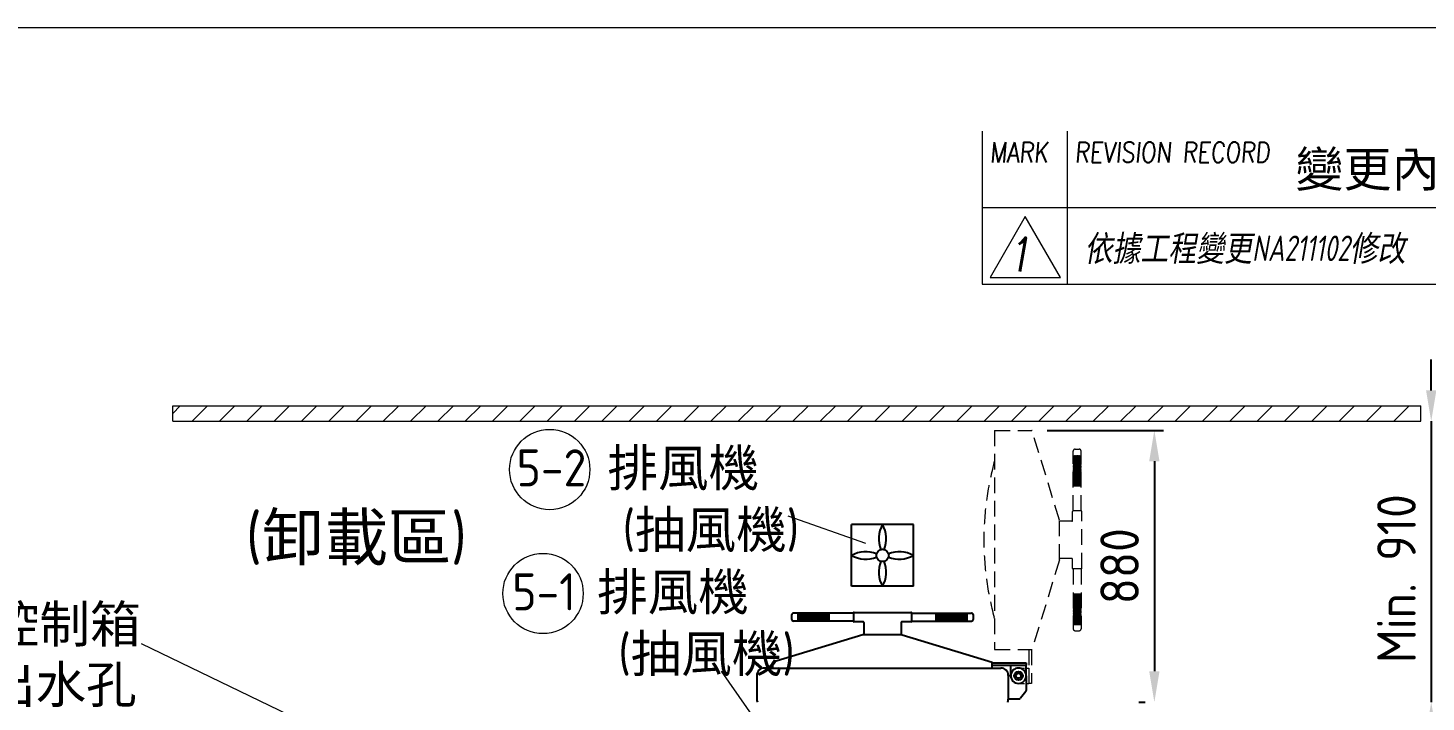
# Model space of a CAD drawing. Header units: millimetres. Extents: x 0 to 16115, y 0 to 11330.
# Drawn here: x 8536 to 13061, y 9146 to 11330 of the extents above; entities that cross this region are included whole.
import ezdxf

# ---------------------------------------------------------------- set-up
doc = ezdxf.new("R2010")
doc.units = ezdxf.units.MM
doc.header["$MEASUREMENT"] = 0
doc.linetypes.add('HIDDEN', pattern=[9.525, 6.35, -3.175])
doc.layers.get('0').update_dxf_attribs({"lineweight": 25})
for name, color, linetype, lineweight in [('D', 3, 'Continuous', 13), ('F', 7, 'Continuous', 15), ('H', 2, 'HIDDEN', 15), ('S', 4, 'Continuous', 15), ('T', 4, 'Continuous', 15)]:
    doc.layers.add(name, color=color, linetype=linetype, lineweight=lineweight)
doc.styles.get("Standard").update_dxf_attribs({"font": 'KAIU.TTF'})
doc.styles.add('STU25', font='isocp2.shx')
doc.styles.add('Text', font='romans.shx', dxfattribs={"width": 0.8, "oblique": 10})
doc.dimstyles.new('STU25', dxfattribs={"dimscale": 50, "dimtxt": 2.5, "dimasz": 2, "dimexe": 0.6, "dimexo": 1, "dimgap": 1, "dimtad": 1, "dimdsep": 46, "dimtxsty": 'STU25', "dimcen": 2, "dimazin": 2, "dimtfac": 1, "dimtmove": 0, "dimatfit": 3, "dimfxl": 0, "dimtolj": 1, "dimtzin": 0, "dimarcsym": 0})

# ---------------------------------------------------------------- blocks, each defined once
blk = doc.blocks.new('*D11')
at = {"layer": 'D', "color": 0, "lineweight": -2}
for p, q in [((13293.8, 10155.8), (13293.8, 10255.8)), ((13094.4, 10055.8), (13323.8, 10055.8)), ((13293.8, 10055.8), (13293.8, 9145.8)), ((13094.4, 9145.8), (13323.8, 9145.8)), ((13293.8, 9045.8), (13293.8, 8945.8))]:
    blk.add_line(p, q, dxfattribs=at)
at = {"layer": 'D', "color": 0}
for points in [[(13277.1, 10155.8), (13310.5, 10155.8), (13293.8, 10055.8)], [(13277.1, 9045.8), (13310.5, 9045.8), (13293.8, 9145.8)]]:
    blk.add_solid(points, dxfattribs=at)
at = {"layer": 'Defpoints', "color": 0}
for p in [(13044.4, 10055.8), (13044.4, 9145.8), (13293.8, 9145.8)]:
    blk.add_point(p, dxfattribs=at)
at = {"layer": 'D', "color": 0, "insert": (13181.3, 9543.1), "char_height": 125, "attachment_point": 5, "rotation": 90, "style": 'STU25'}
blk.add_mtext('\\A1;{\\Fisocp2.shx;Min.1600}', dxfattribs=at)
blk = doc.blocks.new('*D12')
at = {"layer": 'D', "color": 0, "lineweight": -2}
for p, q in [((13078, 10155.8), (13078, 10255.8)), ((13078, 10055.8), (13078, 9145.8)), ((13094.4, 10055.8), (13108, 10055.8)), ((13094.4, 9145.8), (13108, 9145.8)), ((13078, 9045.8), (13078, 8945.8))]:
    blk.add_line(p, q, dxfattribs=at)
at = {"layer": 'D', "color": 0}
for points in [[(13061.3, 10155.8), (13094.7, 10155.8), (13078, 10055.8)], [(13061.3, 9045.8), (13094.7, 9045.8), (13078, 9145.8)]]:
    blk.add_solid(points, dxfattribs=at)
at = {"layer": 'Defpoints', "color": 0}
for p in [(13044.4, 10055.8), (13044.4, 9145.8), (13078, 9145.8)]:
    blk.add_point(p, dxfattribs=at)
at = {"layer": 'D', "color": 0, "insert": (12965.5, 9545.8), "char_height": 125, "attachment_point": 5, "rotation": 90, "style": 'STU25'}
blk.add_mtext('\\A1;{\\Fisocp2.shx;Min. 910}', dxfattribs=at)
blk = doc.blocks.new('*D20')
at = {"layer": 'D', "color": 0, "lineweight": -2}
for p, q in [((11834.9, 10026.1), (12211.8, 10026.1)), ((12181.8, 9926.1), (12181.8, 9245.8)), ((12131.8, 9145.8), (12151.8, 9145.8))]:
    blk.add_line(p, q, dxfattribs=at)
at = {"layer": 'D', "color": 0}
for points in [[(12165.1, 9926.1), (12198.5, 9926.1), (12181.8, 10026.1)], [(12165.1, 9245.8), (12198.5, 9245.8), (12181.8, 9145.8)]]:
    blk.add_solid(points, dxfattribs=at)
at = {"layer": 'Defpoints', "color": 0}
for p in [(11784.9, 10026.1), (12181.8, 9145.8), (12181.8, 9145.8)]:
    blk.add_point(p, dxfattribs=at)
at = {"layer": 'D', "color": 0, "insert": (12069.3, 9586), "char_height": 125, "attachment_point": 5, "rotation": 90, "style": 'STU25'}
blk.add_mtext('\\A1;880', dxfattribs=at)

msp = doc.modelspace()

# ---------------------------------------------------------------- hatches: boundary and pattern name
at = {"layer": 'H', "ltscale": 5}
h = msp.add_hatch(dxfattribs=at)
h.set_pattern_fill('ANSI31', color=256, scale=500, style=0)
h.set_pattern_definition([(45, (4304.4, 19523.38), (-44.19417, 44.19417), [])])
h.paths.add_polyline_path([(9004.43, 10055.818), (13044.43, 10055.818), (13044.43, 10105.818), (9004.43, 10105.818)])

# ---------------------------------------------------------------- linework, layer by layer
at = {"linetype": 'Continuous'}
for p, q in [((11401.93, 9720.818), (11201.93, 9720.818)), ((11201.93, 9520.818), (11201.93, 9720.818)), ((11401.93, 9520.818), (11401.93, 9720.818)), ((11401.93, 9520.818), (11201.93, 9520.818))]:
    msp.add_line(p, q, dxfattribs=at)
for p, q in [((11007.824, 9427.818), (11007.824, 9414.418)), ((11207.824, 9433.818), (11013.824, 9433.818)), ((11051.637, 9433.818), (11027.824, 9410.004)), ((11049.637, 9433.818), (11027.824, 9412.004)), ((11047.637, 9433.818), (11027.824, 9414.004)), ((11045.637, 9433.818), (11027.824, 9416.004)), ((11027.824, 9433.818), (11027.824, 9408.418)), ((11037.637, 9433.818), (11027.824, 9424.004)), ((11035.637, 9433.818), (11027.824, 9426.004)), ((11033.637, 9433.818), (11027.824, 9428.004)), ((11043.637, 9433.818), (11027.824, 9418.004)), ((11041.637, 9433.818), (11027.824, 9420.004)), ((11039.637, 9433.818), (11027.824, 9422.004)), ((11029.637, 9433.818), (11027.824, 9432.004)), ((11031.637, 9433.818), (11027.824, 9430.004)), ((11027.824, 9433.395), (11052.801, 9408.418)), ((11027.824, 9431.395), (11050.801, 9408.418)), ((11027.824, 9429.395), (11048.801, 9408.418)), ((11027.824, 9427.395), (11046.801, 9408.418)), ((11027.824, 9425.395), (11044.801, 9408.418)), ((11027.824, 9423.395), (11042.801, 9408.418)), ((11027.824, 9421.395), (11040.801, 9408.418)), ((11027.824, 9419.395), (11038.801, 9408.418)), ((11027.824, 9417.395), (11036.801, 9408.418)), ((11027.824, 9415.395), (11034.801, 9408.418)), ((11027.824, 9413.395), (11032.801, 9408.418)), ((11053.637, 9433.818), (11028.237, 9408.418)), ((11029.401, 9433.818), (11054.801, 9408.418)), ((11055.637, 9433.818), (11030.237, 9408.418)), ((11031.401, 9433.818), (11056.801, 9408.418)), ((11057.637, 9433.818), (11032.237, 9408.418)), ((11033.401, 9433.818), (11058.801, 9408.418)), ((11059.637, 9433.818), (11034.237, 9408.418)), ((11035.401, 9433.818), (11060.801, 9408.418)), ((11061.637, 9433.818), (11036.237, 9408.418)), ((11037.401, 9433.818), (11062.801, 9408.418)), ((11063.637, 9433.818), (11038.237, 9408.418)), ((11039.401, 9433.818), (11064.801, 9408.418)), ((11065.637, 9433.818), (11040.237, 9408.418)), ((11041.401, 9433.818), (11066.801, 9408.418)), ((11067.637, 9433.818), (11042.237, 9408.418)), ((11043.401, 9433.818), (11068.801, 9408.418)), ((11069.637, 9433.818), (11044.237, 9408.418)), ((11045.401, 9433.818), (11070.801, 9408.418)), ((11071.637, 9433.818), (11046.237, 9408.418)), ((11047.401, 9433.818), (11072.801, 9408.418)), ((11073.637, 9433.818), (11048.237, 9408.418)), ((11049.401, 9433.818), (11074.801, 9408.418)), ((11075.637, 9433.818), (11050.237, 9408.418)), ((11051.401, 9433.818), (11076.801, 9408.418)), ((11077.637, 9433.818), (11052.237, 9408.418)), ((11053.401, 9433.818), (11078.801, 9408.418)), ((11079.637, 9433.818), (11054.237, 9408.418)), ((11055.401, 9433.818), (11080.801, 9408.418)), ((11081.637, 9433.818), (11056.237, 9408.418)), ((11057.401, 9433.818), (11082.801, 9408.418)), ((11083.637, 9433.818), (11058.237, 9408.418)), ((11059.401, 9433.818), (11084.801, 9408.418)), ((11085.637, 9433.818), (11060.237, 9408.418)), ((11061.401, 9433.818), (11086.801, 9408.418)), ((11087.637, 9433.818), (11062.237, 9408.418)), ((11063.401, 9433.818), (11088.801, 9408.418)), ((11089.637, 9433.818), (11064.237, 9408.418)), ((11065.401, 9433.818), (11090.801, 9408.418)), ((11091.637, 9433.818), (11066.237, 9408.418)), ((11067.401, 9433.818), (11092.801, 9408.418)), ((11093.637, 9433.818), (11068.237, 9408.418)), ((11069.401, 9433.818), (11094.801, 9408.418)), ((11095.637, 9433.818), (11070.237, 9408.418)), ((11071.401, 9433.818), (11096.801, 9408.418)), ((11097.637, 9433.818), (11072.237, 9408.418)), ((11073.401, 9433.818), (11098.801, 9408.418)), ((11099.637, 9433.818), (11074.237, 9408.418)), ((11075.401, 9433.818), (11100.801, 9408.418)), ((11101.637, 9433.818), (11076.237, 9408.418)), ((11077.401, 9433.818), (11102.801, 9408.418)), ((11103.637, 9433.818), (11078.237, 9408.418)), ((11079.401, 9433.818), (11104.801, 9408.418)), ((11105.637, 9433.818), (11080.237, 9408.418)), ((11081.401, 9433.818), (11106.801, 9408.418)), ((11107.637, 9433.818), (11082.237, 9408.418)), ((11083.401, 9433.818), (11108.801, 9408.418)), ((11109.637, 9433.818), (11084.237, 9408.418)), ((11085.401, 9433.818), (11110.801, 9408.418)), ((11111.637, 9433.818), (11086.237, 9408.418)), ((11087.401, 9433.818), (11112.801, 9408.418)), ((11113.637, 9433.818), (11088.237, 9408.418)), ((11089.401, 9433.818), (11114.801, 9408.418)), ((11115.637, 9433.818), (11090.237, 9408.418)), ((11091.401, 9433.818), (11116.801, 9408.418)), ((11117.637, 9433.818), (11092.237, 9408.418)), ((11093.401, 9433.818), (11118.801, 9408.418)), ((11119.637, 9433.818), (11094.237, 9408.418)), ((11095.401, 9433.818), (11120.801, 9408.418)), ((11121.637, 9433.818), (11096.237, 9408.418)), ((11097.401, 9433.818), (11122.801, 9408.418)), ((11123.637, 9433.818), (11098.237, 9408.418)), ((11099.401, 9433.818), (11124.801, 9408.418)), ((11125.637, 9433.818), (11100.237, 9408.418)), ((11101.401, 9433.818), (11126.801, 9408.418)), ((11127.637, 9433.818), (11102.237, 9408.418)), ((11103.401, 9433.818), (11127.824, 9409.395)), ((11127.824, 9432.004), (11104.237, 9408.418)), ((11105.401, 9433.818), (11127.824, 9411.395)), ((11127.824, 9430.004), (11106.237, 9408.418)), ((11107.401, 9433.818), (11127.824, 9413.395)), ((11127.824, 9428.004), (11108.237, 9408.418)), ((11109.401, 9433.818), (11127.824, 9415.395)), ((11127.824, 9426.004), (11110.237, 9408.418)), ((11111.401, 9433.818), (11127.824, 9417.395)), ((11127.824, 9424.004), (11112.237, 9408.418)), ((11113.401, 9433.818), (11127.824, 9419.395)), ((11127.824, 9422.004), (11114.237, 9408.418)), ((11115.401, 9433.818), (11127.824, 9421.395)), ((11127.824, 9420.004), (11116.237, 9408.418)), ((11117.401, 9433.818), (11127.824, 9423.395)), ((11127.824, 9418.004), (11118.237, 9408.418)), ((11119.401, 9433.818), (11127.824, 9425.395)), ((11127.824, 9416.004), (11120.237, 9408.418)), ((11121.401, 9433.818), (11127.824, 9427.395)), ((11127.824, 9414.004), (11122.237, 9408.418)), ((11123.401, 9433.818), (11127.824, 9429.395)), ((11125.401, 9433.818), (11127.824, 9431.395)), ((11127.824, 9433.818), (11127.824, 9408.418)), ((11207.824, 9434.118), (11207.824, 9408.118)), ((11209.824, 9436.118), (11394.036, 9436.118)), ((11396.036, 9434.118), (11396.036, 9408.118)), ((11396.036, 9433.818), (11590.036, 9433.818)), ((11476.036, 9418.231), (11491.623, 9433.818)), ((11476.036, 9416.231), (11493.623, 9433.818)), ((11476.036, 9414.231), (11495.623, 9433.818)), ((11476.036, 9412.231), (11497.623, 9433.818)), ((11476.036, 9410.231), (11499.623, 9433.818)), ((11476.036, 9408.418), (11476.036, 9433.818)), ((11476.036, 9424.231), (11485.623, 9433.818)), ((11476.036, 9422.231), (11487.623, 9433.818)), ((11476.036, 9420.231), (11489.623, 9433.818)), ((11476.036, 9430.231), (11479.623, 9433.818)), ((11476.036, 9428.231), (11481.623, 9433.818)), ((11476.036, 9426.231), (11483.623, 9433.818)), ((11476.036, 9432.231), (11477.623, 9433.818)), ((11500.459, 9408.418), (11476.036, 9432.841)), ((11498.459, 9408.418), (11476.036, 9430.841)), ((11496.459, 9408.418), (11476.036, 9428.841)), ((11494.459, 9408.418), (11476.036, 9426.841)), ((11492.459, 9408.418), (11476.036, 9424.841)), ((11490.459, 9408.418), (11476.036, 9422.841)), ((11488.459, 9408.418), (11476.036, 9420.841)), ((11486.459, 9408.418), (11476.036, 9418.841)), ((11484.459, 9408.418), (11476.036, 9416.841)), ((11482.459, 9408.418), (11476.036, 9414.841)), ((11480.459, 9408.418), (11476.036, 9412.841)), ((11476.223, 9408.418), (11501.623, 9433.818)), ((11502.459, 9408.418), (11477.059, 9433.818)), ((11478.223, 9408.418), (11503.623, 9433.818)), ((11504.459, 9408.418), (11479.059, 9433.818)), ((11480.223, 9408.418), (11505.623, 9433.818)), ((11506.459, 9408.418), (11481.059, 9433.818)), ((11482.223, 9408.418), (11507.623, 9433.818)), ((11508.459, 9408.418), (11483.059, 9433.818)), ((11484.223, 9408.418), (11509.623, 9433.818)), ((11510.459, 9408.418), (11485.059, 9433.818)), ((11486.223, 9408.418), (11511.623, 9433.818)), ((11512.459, 9408.418), (11487.059, 9433.818)), ((11488.223, 9408.418), (11513.623, 9433.818)), ((11514.459, 9408.418), (11489.059, 9433.818)), ((11490.223, 9408.418), (11515.623, 9433.818)), ((11516.459, 9408.418), (11491.059, 9433.818)), ((11492.223, 9408.418), (11517.623, 9433.818)), ((11518.459, 9408.418), (11493.059, 9433.818)), ((11494.223, 9408.418), (11519.623, 9433.818)), ((11520.459, 9408.418), (11495.059, 9433.818)), ((11496.223, 9408.418), (11521.623, 9433.818)), ((11522.459, 9408.418), (11497.059, 9433.818)), ((11498.223, 9408.418), (11523.623, 9433.818)), ((11524.459, 9408.418), (11499.059, 9433.818)), ((11500.223, 9408.418), (11525.623, 9433.818)), ((11526.459, 9408.418), (11501.059, 9433.818)), ((11502.223, 9408.418), (11527.623, 9433.818)), ((11528.459, 9408.418), (11503.059, 9433.818)), ((11504.223, 9408.418), (11529.623, 9433.818)), ((11530.459, 9408.418), (11505.059, 9433.818)), ((11506.223, 9408.418), (11531.623, 9433.818)), ((11532.459, 9408.418), (11507.059, 9433.818)), ((11508.223, 9408.418), (11533.623, 9433.818)), ((11534.459, 9408.418), (11509.059, 9433.818)), ((11510.223, 9408.418), (11535.623, 9433.818)), ((11536.459, 9408.418), (11511.059, 9433.818)), ((11512.223, 9408.418), (11537.623, 9433.818)), ((11538.459, 9408.418), (11513.059, 9433.818)), ((11514.223, 9408.418), (11539.623, 9433.818)), ((11540.459, 9408.418), (11515.059, 9433.818)), ((11516.223, 9408.418), (11541.623, 9433.818)), ((11542.459, 9408.418), (11517.059, 9433.818)), ((11518.223, 9408.418), (11543.623, 9433.818)), ((11544.459, 9408.418), (11519.059, 9433.818)), ((11520.223, 9408.418), (11545.623, 9433.818)), ((11546.459, 9408.418), (11521.059, 9433.818)), ((11522.223, 9408.418), (11547.623, 9433.818)), ((11548.459, 9408.418), (11523.059, 9433.818)), ((11524.223, 9408.418), (11549.623, 9433.818)), ((11550.459, 9408.418), (11525.059, 9433.818)), ((11526.223, 9408.418), (11551.623, 9433.818)), ((11552.459, 9408.418), (11527.059, 9433.818)), ((11528.223, 9408.418), (11553.623, 9433.818)), ((11554.459, 9408.418), (11529.059, 9433.818)), ((11530.223, 9408.418), (11555.623, 9433.818)), ((11556.459, 9408.418), (11531.059, 9433.818)), ((11532.223, 9408.418), (11557.623, 9433.818)), ((11558.459, 9408.418), (11533.059, 9433.818)), ((11534.223, 9408.418), (11559.623, 9433.818)), ((11560.459, 9408.418), (11535.059, 9433.818)), ((11536.223, 9408.418), (11561.623, 9433.818)), ((11562.459, 9408.418), (11537.059, 9433.818)), ((11538.223, 9408.418), (11563.623, 9433.818)), ((11564.459, 9408.418), (11539.059, 9433.818)), ((11540.223, 9408.418), (11565.623, 9433.818)), ((11566.459, 9408.418), (11541.059, 9433.818)), ((11542.223, 9408.418), (11567.623, 9433.818)), ((11568.459, 9408.418), (11543.059, 9433.818)), ((11544.223, 9408.418), (11569.623, 9433.818)), ((11570.459, 9408.418), (11545.059, 9433.818)), ((11546.223, 9408.418), (11571.623, 9433.818)), ((11572.459, 9408.418), (11547.059, 9433.818)), ((11548.223, 9408.418), (11573.623, 9433.818)), ((11574.459, 9408.418), (11549.059, 9433.818)), ((11550.223, 9408.418), (11575.623, 9433.818)), ((11576.036, 9408.841), (11551.059, 9433.818)), ((11552.223, 9408.418), (11576.036, 9432.231)), ((11576.036, 9410.841), (11553.059, 9433.818)), ((11554.223, 9408.418), (11576.036, 9430.231)), ((11576.036, 9412.841), (11555.059, 9433.818)), ((11556.223, 9408.418), (11576.036, 9428.231)), ((11576.036, 9414.841), (11557.059, 9433.818)), ((11558.223, 9408.418), (11576.036, 9426.231)), ((11576.036, 9416.841), (11559.059, 9433.818)), ((11560.223, 9408.418), (11576.036, 9424.231)), ((11576.036, 9418.841), (11561.059, 9433.818)), ((11562.223, 9408.418), (11576.036, 9422.231)), ((11576.036, 9420.841), (11563.059, 9433.818)), ((11564.223, 9408.418), (11576.036, 9420.231)), ((11576.036, 9422.841), (11565.059, 9433.818)), ((11566.223, 9408.418), (11576.036, 9418.231)), ((11576.036, 9424.841), (11567.059, 9433.818)), ((11568.223, 9408.418), (11576.036, 9416.231)), ((11576.036, 9426.841), (11569.059, 9433.818)), ((11570.223, 9408.418), (11576.036, 9414.231)), ((11576.036, 9428.841), (11571.059, 9433.818)), ((11576.036, 9430.841), (11573.059, 9433.818)), ((11576.036, 9432.841), (11575.059, 9433.818)), ((11576.036, 9408.418), (11576.036, 9433.818)), ((11596.036, 9414.418), (11596.036, 9427.818)), ((11207.824, 9408.418), (11013.824, 9408.418)), ((11027.824, 9411.395), (11030.801, 9408.418)), ((11027.824, 9409.395), (11028.801, 9408.418)), ((11127.824, 9412.004), (11124.237, 9408.418)), ((11127.824, 9410.004), (11126.237, 9408.418)), ((11239.43, 9406.118), (11209.824, 9406.118)), ((11241.43, 9404.118), (11241.43, 9364.118)), ((11362.43, 9404.118), (11362.43, 9364.118)), ((11394.036, 9406.118), (11364.43, 9406.118)), ((11396.036, 9408.418), (11590.036, 9408.418)), ((11478.459, 9408.418), (11476.036, 9410.841)), ((11572.223, 9408.418), (11576.036, 9412.231)), ((11574.223, 9408.418), (11576.036, 9410.231)), ((11237.93, 9364.118), (10946.93, 9275.119)), ((11365.93, 9364.118), (11237.93, 9364.118)), ((11365.93, 9364.118), (11656.93, 9275.119)), ((10894.93, 9232.119), (10894.93, 9155.119)), ((10936.93, 9256.119), (10918.93, 9256.119)), ((10936.93, 9256.119), (11684.93, 9256.119)), ((10946.93, 9256.119), (10946.93, 9275.119)), ((11656.93, 9256.119), (11656.93, 9275.119)), ((11656.93, 9273.119), (11766.93, 9273.119)), ((11656.93, 9265.119), (11766.93, 9265.119)), ((11666.93, 9256.119), (11684.93, 9256.119)), ((11708.93, 9232.119), (11708.93, 9155.119)), ((11716.93, 9265.119), (11766.93, 9265.119)), ((11716.93, 9231.119), (11716.93, 9265.119)), ((11766.93, 9273.119), (11766.93, 9265.119)), ((11766.93, 9231.119), (11766.93, 9265.119)), ((11716.93, 9231.119), (11708.93, 9231.119)), ((11708.93, 9231.119), (11708.93, 9156.119)), ((11766.93, 9231.119), (11766.93, 9182.873)), ((11708.93, 9156.119), (11716.93, 9156.119)), ((11716.93, 9156.119), (11744.527, 9156.119)), ((11765.834, 9179.749), (11748.431, 9157.995))]:
    msp.add_line(p, q)
for centre, radius in [((11301.93, 9620.818), 20), ((11301.93, 9620.818), 20), ((11301.93, 9620.818), 20), ((11301.93, 9620.818), 20), ((11741.93, 9231.119), 14), ((11741.93, 9231.119), 8)]:
    msp.add_circle(centre, radius)
for centre, radius, start, end in [((11382.954, 9674.943), 93.11, 150.481802, 201.977032), ((11220.906, 9674.943), 93.11, 338.022968, 29.518198), ((11247.805, 9539.794), 93.11, 68.022968, 119.518198), ((11247.805, 9701.842), 93.11, 240.481802, 291.977032), ((11382.954, 9566.693), 93.11, 158.022968, 209.518198), ((11220.906, 9566.693), 93.11, 330.481802, 21.977032), ((11356.055, 9539.794), 93.11, 60.481802, 111.977032), ((11356.055, 9701.842), 93.11, 248.022968, 299.518198), ((11013.824, 9427.818), 6, 90, 180), ((11013.824, 9414.418), 6, 180, 270), ((11209.824, 9434.118), 2, 90, 180), ((11394.036, 9434.118), 2, 0, 90), ((11590.036, 9427.818), 6, 0, 90), ((11590.036, 9414.418), 6, 270, 0), ((11209.824, 9408.118), 2, 180, 270), ((11239.43, 9404.118), 2, 0, 90), ((11364.43, 9404.118), 2, 90, 180), ((11394.036, 9408.118), 2, 270, 0), ((10918.93, 9232.119), 24, 90, 180), ((11684.93, 9232.119), 24, 0, 90), ((11741.93, 9231.119), 25, 0, 180), ((11741.93, 9231.119), 25, 180, 0), ((10918.93, 9155.119), 24, 180, 202.801423), ((11684.93, 9155.119), 24, 337.198577, 0), ((11744.527, 9161.119), 5, 270, 321.340192), ((11761.93, 9182.873), 5, 321.340192, 0)]:
    msp.add_arc(centre, radius, start, end)
at = {"layer": 'D'}
for p, q in [((10995.213, 9748.833), (11246.738, 9660.982)), ((8902.475, 9335.606), (9476.313, 9058.063)), ((11242.795, 8583.796), (10780.85, 9246.207))]:
    msp.add_line(p, q, dxfattribs=at)
for centre in [(10224.609, 9899.135), (10203.024, 9497.45)]:
    msp.add_circle(centre, 130, dxfattribs=at)
at = {"layer": 'F'}
msp.add_line((11624.543, 10995.085), (11624.543, 10500.085), dxfattribs=at)
at = {"layer": 'F', "color": 7}
for p, q in [((11899.543, 10995.085), (11899.543, 10500.085)), ((15780.085, 10747.585), (11624.543, 10747.585)), ((11624.543, 10500.085), (15780.085, 10500.085))]:
    msp.add_line(p, q, dxfattribs=at)
at = {"layer": 'F', "color": 6}
msp.add_lwpolyline([(0, 11330), (0, 0), (16115, 0), (16115, 11330)], close=True, dxfattribs=at)
at = {"layer": 'F', "color": 7}
msp.add_lwpolyline([(11764.14, 10718.968), (11649.874, 10521.053), (11878.407, 10521.053)], close=True, dxfattribs=at)
at = {"layer": 'H', "ltscale": 8}
for p, q in [((11663.93, 10026.119), (11663.93, 9316.119)), ((11663.93, 10026.119), (11784.93, 10026.119)), ((11785.926, 10026.206), (11784.93, 10026.119)), ((11874.925, 9735.119), (11785.926, 10026.206)), ((11919.23, 9765.225), (11919.23, 9959.225)), ((11925.23, 9965.225), (11938.63, 9965.225)), ((11944.63, 9765.225), (11944.63, 9959.225)), ((11944.207, 9945.225), (11919.23, 9920.248)), ((11942.207, 9945.225), (11919.23, 9922.248)), ((11934.207, 9945.225), (11919.23, 9930.248)), ((11936.207, 9945.225), (11919.23, 9928.248)), ((11938.207, 9945.225), (11919.23, 9926.248)), ((11940.207, 9945.225), (11919.23, 9924.248)), ((11932.207, 9945.225), (11919.23, 9932.248)), ((11944.63, 9919.412), (11919.23, 9944.812)), ((11944.63, 9943.648), (11919.23, 9918.248)), ((11944.63, 9917.412), (11919.23, 9942.812)), ((11944.63, 9941.648), (11919.23, 9916.248)), ((11944.63, 9915.412), (11919.23, 9940.812)), ((11944.63, 9939.648), (11919.23, 9914.248)), ((11944.63, 9913.412), (11919.23, 9938.812)), ((11944.63, 9937.648), (11919.23, 9912.248)), ((11944.63, 9911.412), (11919.23, 9936.812)), ((11944.63, 9935.648), (11919.23, 9910.248)), ((11944.63, 9909.412), (11919.23, 9934.812)), ((11944.63, 9933.648), (11919.23, 9908.248)), ((11944.63, 9907.412), (11919.23, 9932.812)), ((11944.63, 9931.648), (11919.23, 9906.248)), ((11944.63, 9905.412), (11919.23, 9930.812)), ((11944.63, 9929.648), (11919.23, 9904.248)), ((11944.63, 9903.412), (11919.23, 9928.812)), ((11944.63, 9927.648), (11919.23, 9902.248)), ((11944.63, 9901.412), (11919.23, 9926.812)), ((11944.63, 9925.648), (11919.23, 9900.248)), ((11944.63, 9899.412), (11919.23, 9924.812)), ((11944.63, 9923.648), (11919.23, 9898.248)), ((11944.63, 9897.412), (11919.23, 9922.812)), ((11944.63, 9921.648), (11919.23, 9896.248)), ((11944.63, 9895.412), (11919.23, 9920.812)), ((11944.63, 9919.648), (11919.23, 9894.248)), ((11944.63, 9893.412), (11919.23, 9918.812)), ((11944.63, 9917.648), (11919.23, 9892.248)), ((11944.63, 9891.412), (11919.23, 9916.812)), ((11944.63, 9915.648), (11919.23, 9890.248)), ((11944.63, 9889.412), (11919.23, 9914.812)), ((11944.63, 9913.648), (11919.23, 9888.248)), ((11944.63, 9887.412), (11919.23, 9912.812)), ((11944.63, 9911.648), (11919.23, 9886.248)), ((11944.63, 9885.412), (11919.23, 9910.812)), ((11944.63, 9921.412), (11920.816, 9945.225)), ((11944.63, 9923.412), (11922.816, 9945.225)), ((11944.63, 9925.412), (11924.816, 9945.225)), ((11944.63, 9927.412), (11926.816, 9945.225)), ((11944.63, 9929.412), (11928.816, 9945.225)), ((11944.63, 9931.412), (11930.816, 9945.225)), ((11944.63, 9933.412), (11932.816, 9945.225)), ((11944.63, 9909.648), (11919.23, 9884.248)), ((11944.63, 9883.412), (11919.23, 9908.812)), ((11944.63, 9907.648), (11919.23, 9882.248)), ((11944.63, 9881.412), (11919.23, 9906.812)), ((11944.63, 9905.648), (11919.23, 9880.248)), ((11944.63, 9879.412), (11919.23, 9904.812)), ((11944.63, 9903.648), (11919.23, 9878.248)), ((11944.63, 9877.412), (11919.23, 9902.812)), ((11944.63, 9901.648), (11919.23, 9876.248)), ((11944.63, 9875.412), (11919.23, 9900.812)), ((11944.63, 9899.648), (11919.23, 9874.248)), ((11944.63, 9873.412), (11919.23, 9898.812)), ((11944.63, 9897.648), (11919.23, 9872.248)), ((11944.63, 9871.412), (11919.23, 9896.812)), ((11944.63, 9895.648), (11919.23, 9870.248)), ((11944.63, 9869.412), (11919.23, 9894.812)), ((11944.63, 9893.648), (11919.23, 9868.248)), ((11944.63, 9867.412), (11919.23, 9892.812)), ((11944.63, 9891.648), (11919.23, 9866.248)), ((11944.63, 9865.412), (11919.23, 9890.812)), ((11944.63, 9889.648), (11919.23, 9864.248)), ((11944.63, 9863.412), (11919.23, 9888.812)), ((11944.63, 9887.648), (11919.23, 9862.248)), ((11944.63, 9861.412), (11919.23, 9886.812)), ((11944.63, 9885.648), (11919.23, 9860.248)), ((11944.63, 9859.412), (11919.23, 9884.812)), ((11944.63, 9883.648), (11919.23, 9858.248)), ((11944.63, 9857.412), (11919.23, 9882.812)), ((11944.63, 9881.648), (11919.23, 9856.248)), ((11944.63, 9855.412), (11919.23, 9880.812)), ((11944.63, 9879.648), (11919.23, 9854.248)), ((11944.63, 9853.412), (11919.23, 9878.812)), ((11944.63, 9877.648), (11919.23, 9852.248)), ((11944.63, 9851.412), (11919.23, 9876.812)), ((11944.63, 9875.648), (11919.23, 9850.248)), ((11944.63, 9849.412), (11919.23, 9874.812)), ((11944.63, 9873.648), (11919.23, 9848.248)), ((11944.63, 9847.412), (11919.23, 9872.812)), ((11944.63, 9871.648), (11919.23, 9846.248)), ((11944.63, 9845.412), (11919.23, 9870.812)), ((11942.816, 9845.225), (11919.23, 9868.812)), ((11940.816, 9845.225), (11919.23, 9866.812)), ((11944.63, 9869.648), (11920.207, 9845.225)), ((11944.63, 9867.648), (11922.207, 9845.225)), ((11944.63, 9865.648), (11924.207, 9845.225)), ((11938.816, 9845.225), (11919.23, 9864.812)), ((11936.816, 9845.225), (11919.23, 9862.812)), ((11934.816, 9845.225), (11919.23, 9860.812)), ((11932.816, 9845.225), (11919.23, 9858.812)), ((11930.816, 9845.225), (11919.23, 9856.812)), ((11928.816, 9845.225), (11919.23, 9854.812)), ((11926.816, 9845.225), (11919.23, 9852.812)), ((11924.816, 9845.225), (11919.23, 9850.812)), ((11922.816, 9845.225), (11919.23, 9848.812)), ((11920.816, 9845.225), (11919.23, 9846.812)), ((11944.63, 9845.225), (11919.23, 9845.225)), ((11944.63, 9863.648), (11926.207, 9845.225)), ((11944.63, 9861.648), (11928.207, 9845.225)), ((11944.63, 9859.648), (11930.207, 9845.225)), ((11944.63, 9857.648), (11932.207, 9845.225)), ((11944.63, 9855.648), (11934.207, 9845.225)), ((11944.63, 9853.648), (11936.207, 9845.225)), ((11944.63, 9851.648), (11938.207, 9845.225)), ((11944.63, 9849.648), (11940.207, 9845.225)), ((11944.63, 9847.648), (11942.207, 9845.225)), ((11874.925, 9607.119), (11874.925, 9735.119)), ((11914.93, 9731.619), (11874.93, 9731.619)), ((11916.93, 9733.619), (11916.93, 9763.225)), ((11944.93, 9765.225), (11918.93, 9765.225)), ((11946.93, 9579.013), (11946.93, 9763.225)), ((11874.925, 9607.119), (11785.926, 9316.206)), ((11914.93, 9610.619), (11874.93, 9610.619)), ((11916.93, 9579.013), (11916.93, 9608.619)), ((11944.93, 9577.013), (11918.93, 9577.013)), ((11919.23, 9577.013), (11919.23, 9383.013)), ((11944.63, 9577.013), (11944.63, 9383.013)), ((11919.23, 9497.013), (11944.63, 9497.013)), ((11919.23, 9472.59), (11943.653, 9497.013)), ((11919.23, 9474.59), (11941.653, 9497.013)), ((11919.23, 9476.59), (11939.653, 9497.013)), ((11919.23, 9478.59), (11937.653, 9497.013)), ((11919.23, 9480.59), (11935.653, 9497.013)), ((11919.23, 9482.59), (11933.653, 9497.013)), ((11919.23, 9494.59), (11921.653, 9497.013)), ((11919.23, 9484.59), (11931.653, 9497.013)), ((11919.23, 9486.59), (11929.653, 9497.013)), ((11919.23, 9488.59), (11927.653, 9497.013)), ((11919.23, 9490.59), (11925.653, 9497.013)), ((11919.23, 9492.59), (11923.653, 9497.013)), ((11919.23, 9496.826), (11944.63, 9471.426)), ((11919.23, 9470.59), (11944.63, 9495.99)), ((11919.23, 9494.826), (11944.63, 9469.426)), ((11919.23, 9468.59), (11944.63, 9493.99)), ((11919.23, 9492.826), (11944.63, 9467.426)), ((11919.23, 9466.59), (11944.63, 9491.99)), ((11919.23, 9490.826), (11944.63, 9465.426)), ((11919.23, 9464.59), (11944.63, 9489.99)), ((11919.23, 9488.826), (11944.63, 9463.426)), ((11919.23, 9462.59), (11944.63, 9487.99)), ((11919.23, 9486.826), (11944.63, 9461.426)), ((11919.23, 9460.59), (11944.63, 9485.99)), ((11919.23, 9484.826), (11944.63, 9459.426)), ((11919.23, 9458.59), (11944.63, 9483.99)), ((11919.23, 9482.826), (11944.63, 9457.426)), ((11919.23, 9456.59), (11944.63, 9481.99)), ((11919.23, 9480.826), (11944.63, 9455.426)), ((11919.23, 9454.59), (11944.63, 9479.99)), ((11919.23, 9478.826), (11944.63, 9453.426)), ((11919.23, 9452.59), (11944.63, 9477.99)), ((11919.23, 9476.826), (11944.63, 9451.426)), ((11919.23, 9450.59), (11944.63, 9475.99)), ((11919.23, 9474.826), (11944.63, 9449.426)), ((11919.23, 9448.59), (11944.63, 9473.99)), ((11919.23, 9472.826), (11944.63, 9447.426)), ((11919.23, 9446.59), (11944.63, 9471.99)), ((11919.23, 9470.826), (11944.63, 9445.426)), ((11919.23, 9444.59), (11944.63, 9469.99)), ((11919.23, 9468.826), (11944.63, 9443.426)), ((11919.23, 9442.59), (11944.63, 9467.99)), ((11919.23, 9466.826), (11944.63, 9441.426)), ((11919.23, 9440.59), (11944.63, 9465.99)), ((11919.23, 9464.826), (11944.63, 9439.426)), ((11919.23, 9438.59), (11944.63, 9463.99)), ((11919.23, 9462.826), (11944.63, 9437.426)), ((11919.23, 9436.59), (11944.63, 9461.99)), ((11919.23, 9460.826), (11944.63, 9435.426)), ((11919.23, 9434.59), (11944.63, 9459.99)), ((11919.23, 9458.826), (11944.63, 9433.426)), ((11919.23, 9432.59), (11944.63, 9457.99)), ((11921.044, 9497.013), (11944.63, 9473.426)), ((11923.044, 9497.013), (11944.63, 9475.426)), ((11925.044, 9497.013), (11944.63, 9477.426)), ((11927.044, 9497.013), (11944.63, 9479.426)), ((11929.044, 9497.013), (11944.63, 9481.426)), ((11931.044, 9497.013), (11944.63, 9483.426)), ((11933.044, 9497.013), (11944.63, 9485.426)), ((11935.044, 9497.013), (11944.63, 9487.426)), ((11937.044, 9497.013), (11944.63, 9489.426)), ((11939.044, 9497.013), (11944.63, 9491.426)), ((11941.044, 9497.013), (11944.63, 9493.426)), ((11943.044, 9497.013), (11944.63, 9495.426)), ((11919.23, 9456.826), (11944.63, 9431.426)), ((11919.23, 9430.59), (11944.63, 9455.99)), ((11919.23, 9454.826), (11944.63, 9429.426)), ((11919.23, 9428.59), (11944.63, 9453.99)), ((11919.23, 9452.826), (11944.63, 9427.426)), ((11919.23, 9426.59), (11944.63, 9451.99)), ((11919.23, 9450.826), (11944.63, 9425.426)), ((11919.23, 9424.59), (11944.63, 9449.99)), ((11919.23, 9448.826), (11944.63, 9423.426)), ((11919.23, 9422.59), (11944.63, 9447.99)), ((11919.23, 9446.826), (11944.63, 9421.426)), ((11919.23, 9420.59), (11944.63, 9445.99)), ((11919.23, 9444.826), (11944.63, 9419.426)), ((11919.23, 9418.59), (11944.63, 9443.99)), ((11919.23, 9442.826), (11944.63, 9417.426)), ((11919.23, 9416.59), (11944.63, 9441.99)), ((11919.23, 9440.826), (11944.63, 9415.426)), ((11919.23, 9414.59), (11944.63, 9439.99)), ((11919.23, 9438.826), (11944.63, 9413.426)), ((11919.23, 9412.59), (11944.63, 9437.99)), ((11919.23, 9436.826), (11944.63, 9411.426)), ((11919.23, 9410.59), (11944.63, 9435.99)), ((11919.23, 9434.826), (11944.63, 9409.426)), ((11919.23, 9408.59), (11944.63, 9433.99)), ((11919.23, 9432.826), (11944.63, 9407.426)), ((11919.23, 9406.59), (11944.63, 9431.99)), ((11919.23, 9430.826), (11944.63, 9405.426)), ((11919.23, 9404.59), (11944.63, 9429.99)), ((11919.23, 9428.826), (11944.63, 9403.426)), ((11919.23, 9402.59), (11944.63, 9427.99)), ((11919.23, 9426.826), (11944.63, 9401.426)), ((11919.23, 9400.59), (11944.63, 9425.99)), ((11919.23, 9424.826), (11944.63, 9399.426)), ((11919.23, 9398.59), (11944.63, 9423.99)), ((11919.23, 9422.826), (11944.63, 9397.426)), ((11919.23, 9420.826), (11943.044, 9397.013)), ((11919.23, 9418.826), (11941.044, 9397.013)), ((11919.23, 9416.826), (11939.044, 9397.013)), ((11919.23, 9414.826), (11937.044, 9397.013)), ((11919.23, 9412.826), (11935.044, 9397.013)), ((11919.653, 9397.013), (11944.63, 9421.99)), ((11921.653, 9397.013), (11944.63, 9419.99)), ((11923.653, 9397.013), (11944.63, 9417.99)), ((11925.653, 9397.013), (11944.63, 9415.99)), ((11927.653, 9397.013), (11944.63, 9413.99)), ((11919.23, 9410.826), (11933.044, 9397.013)), ((11919.23, 9408.826), (11931.044, 9397.013)), ((11919.23, 9406.826), (11929.044, 9397.013)), ((11919.23, 9404.826), (11927.044, 9397.013)), ((11919.23, 9402.826), (11925.044, 9397.013)), ((11919.23, 9400.826), (11923.044, 9397.013)), ((11919.23, 9398.826), (11921.044, 9397.013)), ((11919.23, 9397.013), (11944.63, 9397.013)), ((11925.23, 9377.013), (11938.63, 9377.013)), ((11929.653, 9397.013), (11944.63, 9411.99)), ((11931.653, 9397.013), (11944.63, 9409.99)), ((11933.653, 9397.013), (11944.63, 9407.99)), ((11935.653, 9397.013), (11944.63, 9405.99)), ((11937.653, 9397.013), (11944.63, 9403.99)), ((11939.653, 9397.013), (11944.63, 9401.99)), ((11941.653, 9397.013), (11944.63, 9399.99)), ((11943.653, 9397.013), (11944.63, 9397.99)), ((11663.93, 9316.119), (11784.93, 9316.119)), ((11775.93, 9316.119), (11775.93, 9206.119)), ((11783.93, 9316.119), (11783.93, 9206.119)), ((11784.93, 9316.119), (11785.926, 9316.206))]:
    msp.add_line(p, q, dxfattribs=at)
at = {"layer": 'H', "ltscale": 3}
for p, q in [((11741.93, 9256.119), (11775.93, 9256.119)), ((11775.93, 9256.119), (11775.93, 9206.119)), ((11741.93, 9206.119), (11775.93, 9206.119)), ((11783.93, 9206.119), (11775.93, 9206.119))]:
    msp.add_line(p, q, dxfattribs=at)
at = {"layer": 'H', "ltscale": 8}
for centre, radius, start, end in [((11925.23, 9959.225), 6, 90, 180), ((11938.63, 9959.225), 6, 0, 90), ((12593.542, 9671.119), 963.612, 164.854641, 195.145359), ((11481.93, 9971.999), 188, 344.854641, 345.485697), ((11914.93, 9733.619), 2, 270, 0), ((11918.93, 9763.225), 2, 90, 180), ((11944.93, 9763.225), 2, 0, 90), ((11914.93, 9608.619), 2, 0, 90), ((11918.93, 9579.013), 2, 180, 270), ((11944.93, 9579.013), 2, 270, 0), ((11481.93, 9370.238), 188, 14.514303, 15.145359), ((11925.23, 9383.013), 6, 180, 270), ((11938.63, 9383.013), 6, 270, 0)]:
    msp.add_arc(centre, radius, start, end, dxfattribs=at)
at = {"layer": 'H', "ltscale": 3}
msp.add_arc((11741.93, 9231.119), 25, 90, 270, dxfattribs=at)
at = {"layer": 'S', "linetype": 'Continuous'}
for p, q in [((9004.43, 10105.818), (13044.43, 10105.818)), ((9004.43, 10055.818), (9004.43, 10105.818)), ((13044.43, 10055.818), (13044.43, 10105.818)), ((9004.43, 10055.818), (13044.43, 10055.818))]:
    msp.add_line(p, q, dxfattribs=at)
at = {"layer": 'S'}
msp.add_line((11656.607, 9273.939), (11656.843, 9275.115), dxfattribs=at)

# ---------------------------------------------------------------- texts
at = {"layer": 'D', "color": 11, "char_height": 120, "attachment_point": 1, "style": 'STU25'}
for s, insert in [('{\\C3;5-2 \\f標楷體|b0|i0|c136|p65;排風機\\P\\Fisocp2.shx;     (\\f標楷體|b0|i0|c136|p65;抽風機\\Fisocp2.shx;)}', (10117.566, 9964.71)), ('{\\C3;5-1 \\f標楷體|b0|i0|c136|p65;排風機\\P\\Fisocp2.shx;     (\\f標楷體|b0|i0|c136|p65;抽風機\\Fisocp2.shx;)}', (10103.611, 9562.96)), ('{\\C3;4 \\f標楷體|b0|i0|c136|p65;電氣控制箱}', (7932.583, 9458.061)), ('{\\C3;1 \\f標楷體|b0|i0|c136|p65;冷水管路出水孔}', (7619.354, 9262.801))]:
    msp.add_mtext(s, dxfattribs=dict(at, insert=insert))
at = {"layer": 'D', "color": 11, "insert": (9241.774, 9755.1), "char_height": 150, "attachment_point": 1}
msp.add_mtext('{\\Fisocp2.shx;\\C3;(\\f標楷體|b0|i0|c136|p65;卸載區\\Fisocp2.shx;)}', dxfattribs=at)
at = {"layer": 'F', "color": 1, "lineweight": 15, "style": 'Text', "oblique": 5, "width": 0.8}
for s, p in [('MARK', (11648.868, 10894.272)), ('REVISION RECORD', (11923.868, 10894.272))]:
    msp.add_text(s, height=66, dxfattribs=at).set_placement(p)
at = {"layer": 'F', "lineweight": -3}
msp.add_text('變更內容', height=114.1659, dxfattribs=at).set_placement((12638.174, 10815.457))
at = {"layer": 'T', "lineweight": 20, "style": 'Text', "oblique": 10, "width": 0.8}
msp.add_text('1', height=110, dxfattribs=at).set_placement((11704.905, 10540.66))
at = {"layer": 'T', "linetype": 'Continuous', "lineweight": 20, "insert": (11956.011, 10657.413), "char_height": 82.79908, "attachment_point": 1, "style": 'Text'}
msp.add_mtext('{\\fDFKai-SB|b0|i0|c136|p65;依據工程變更\\Fisocp2.shx|c136;NA211102\\fDFKai-SB|b0|i0|c136|p65;修改}', dxfattribs=at)

# ---------------------------------------------------------------- dimensions: what is measured, and where the dimension line sits
at = {"layer": 'D'}
for base, text, picture, middle in [((13077.987, 9145.818), '{\\Fisocp2.shx;Min. <>}', '*D12', (13077.987, 9545.818)), ((13293.804, 9145.818), '{\\Fisocp2.shx;Min.1600}', '*D11', (13293.804, 9543.145))]:
    dim = msp.add_linear_dim(base=base, p1=(13044.43, 10055.818), p2=(13044.43, 9145.818), angle=90, text=text, dimstyle='STU25', dxfattribs=at)
    dim.commit()
    dim.dimension.update_dxf_attribs({"geometry": picture, "text_midpoint": middle, "dimtype": 160})
dim = msp.add_linear_dim(base=(12181.814, 9145.818), p1=(11784.93, 10026.119), p2=(12181.814, 9145.818), angle=90, dimstyle='STU25', override={"dimdec": 0}, dxfattribs=at)
dim.commit()
dim.dimension.update_dxf_attribs({"geometry": '*D20', "text_midpoint": (12069.314, 9585.968)})

doc.saveas('drawing.dxf')
